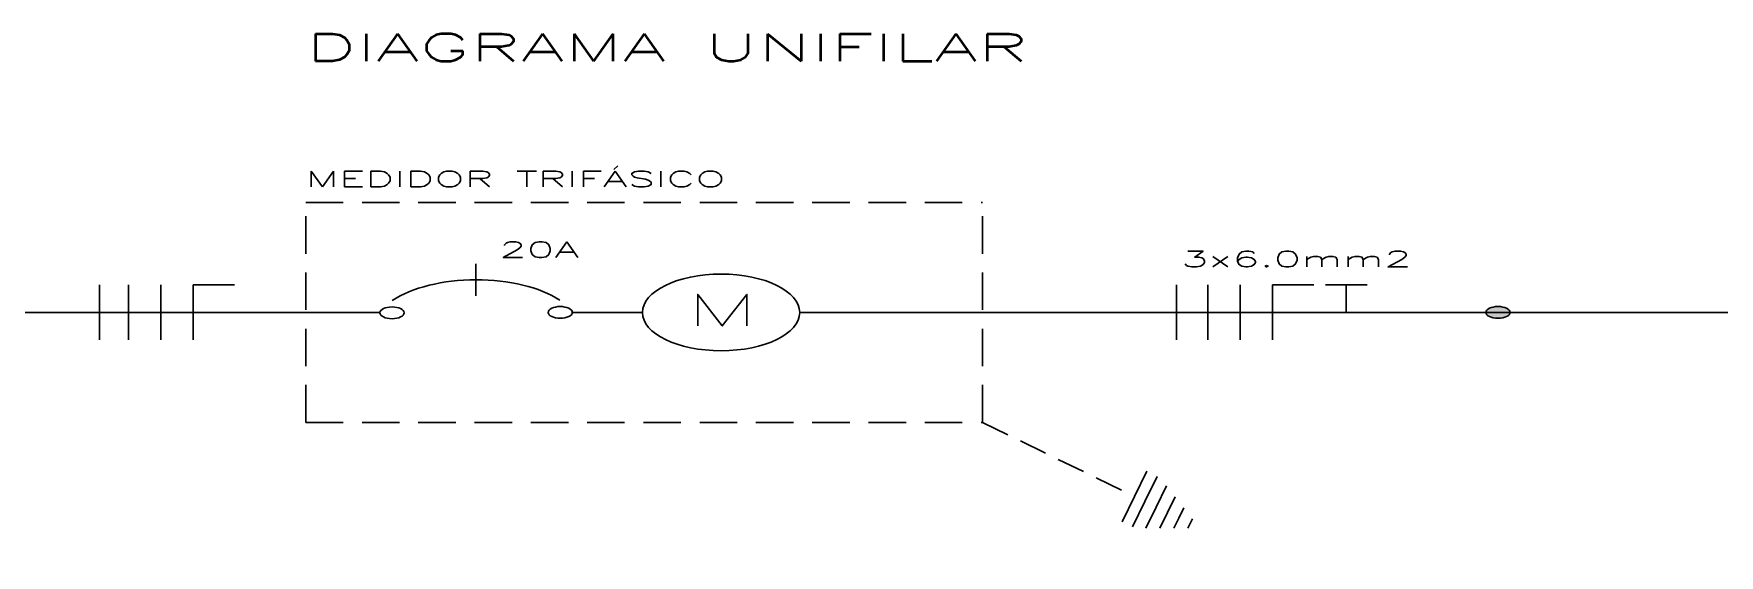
# Model space of a CAD drawing. Header units: millimetres. Extents: x -4595 to 88120, y -33945 to 27318.
# Drawn here: x 8461 to 34481, y 18286 to 26348 of the extents above; entities that cross this region are included whole.
import ezdxf
from ezdxf.enums import TextEntityAlignment as Align

# ---------------------------------------------------------------- set-up
doc = ezdxf.new("R2010")
doc.units = ezdxf.units.MM
doc.linetypes.add('HIDDEN', pattern=[0.375, 0.25, -0.125])
for name, color, linetype in [('PROJECAO', 8, 'HIDDEN'), ('TXT_0', 7, 'Continuous'), ('TXT_2', 3, 'Continuous')]:
    doc.layers.add(name, color=color, linetype=linetype)
doc.styles.add('ADITIVOCAD', font='ROMANS.shx')
doc.styles.get("Standard").update_dxf_attribs({"font": 'arial.ttf'})

# ---------------------------------------------------------------- blocks, each defined once
blk = doc.blocks.new('ADCE_QDL_ENTRADA')
for points in [[(-1.3625, 0, 1), (-1.4375, 0, 1)], [(0.0375, 0, 1), (-0.0375, 0, 1)]]:
    blk.add_hatch(color=256).paths.add_polyline_path(points)
blk.add_line((-1.4, 0), (0, 0))
for centre in [(-1.4, 0), (0, 0)]:
    blk.add_circle(centre, 0.0375)
blk = doc.blocks.new('ADCE_ENTRADA')
for p, q in [((-4.572, 0.1066), (-4.572, 0.3095)), ((-6, 0), (-4.8697, 0)), ((-4.2728, 0), (-4.055, 0)), ((-3.5671, 0), (-1.4, 0))]:
    blk.add_line(p, q)
blk.add_lwpolyline([(-3.8835, -0.0855), (-3.8834, 0.1145), (-3.8073, -0.0855), (-3.7311, 0.1145), (-3.7311, -0.0855)])
for centre, radius in [((-3.8111, 0), 0.244), ((-4.8323, -0.0023), 0.0375), ((-4.3103, 0), 0.0375)]:
    blk.add_circle(centre, radius)
blk.add_arc((-4.5706, -0.1158), 0.3239, 36.8863, 143.6254)
at = {"flags": 8}
blk.add_attdef('$A', text='', height=0.1, dxfattribs=at).set_placement((-4.5706, 0.578), align=Align.MIDDLE)
blk = doc.blocks.new('ADCE_SBTERRA')
at = {"ltscale": 0.5}
for p, q in [((0.525, 0), (0.525, 0.225)), ((0.5613, 0), (0.5613, 0.1887)), ((0.6002, 0), (0.6002, 0.1498)), ((0.6392, 0), (0.6392, 0.1108)), ((0.6781, 0), (0.6781, 0.0719)), ((0, 0), (0.525, 0)), ((0.525, 0), (0.525, -0.225)), ((0.5613, 0), (0.5613, -0.1887)), ((0.6002, 0), (0.6002, -0.1498)), ((0.6392, 0), (0.6392, -0.1108)), ((0.6781, 0), (0.6781, -0.0719))]:
    blk.add_line(p, q, dxfattribs=at)
for q in [(0.7171, 0.0329), (0.7171, -0.0329)]:
    blk.add_line((0.7171, 0), q)
blk = doc.blocks.new('ADCE_ENT2F')
for p, q in [((-0.1002, -0.175), (-0.1002, 0.175)), ((0, -0.175), (0, 0.175)), ((0.1002, -0.175), (0.1002, 0.175)), ((0.1002, 0.175), (0.2286, 0.175))]:
    blk.add_line(p, q)
blk = doc.blocks.new('ADCE_ENT2Ft')
for p, q in [((-0.2005, -0.175), (-0.2005, 0.175)), ((-0.1002, -0.175), (-0.1002, 0.175)), ((0, -0.175), (0, 0.175)), ((0, 0.175), (0.1283, 0.175)), ((0.1651, 0.175), (0.2935, 0.175)), ((0.2293, 0), (0.2293, 0.175))]:
    blk.add_line(p, q)
blk = doc.blocks.new('A$Cd055121e')
for p, q in [((2.8584, 13.8828), (2.8584, 13.3578)), ((7.8712, 13.8828), (7.8712, 13.3578))]:
    blk.add_line(p, q)
at = {"layer": 'PROJECAO'}
for p, q in [((3.8179, 12.5703), (3.8179, 14.6703)), ((3.8179, 14.6703), (6.9679, 14.6703)), ((6.9679, 12.5703), (6.9679, 14.6703)), ((3.8179, 12.5703), (6.9679, 12.5703))]:
    blk.add_line(p, q, dxfattribs=at)
at = {"layer": 'TXT_2'}
blk.add_line((9.3679, 13.6203), (9.3679, 13.6203), dxfattribs=at)
at = {"layer": 'PROJECAO', "xscale": 1.5, "yscale": 1.5, "zscale": 1.5, "rotation": 315}
blk.add_blockref('ADCE_SBTERRA', (6.9679, 12.5703), dxfattribs=at)
at = {"layer": 'TXT_0', "xscale": 1.5, "yscale": 1.5, "zscale": 1.5}
for name, p in [('ADCE_ENT2F', (3.1429, 13.6203)), ('ADCE_ENT2Ft', (8.3179, 13.6203))]:
    blk.add_blockref(name, p, dxfattribs=at)
at = {"layer": 'TXT_2', "xscale": 1.5, "yscale": 1.5, "zscale": 1.5}
for name in ['ADCE_ENTRADA', 'ADCE_QDL_ENTRADA']:
    blk.add_blockref(name, (11.4679, 13.6203), dxfattribs=at)
at = {"layer": 'TXT_0', "style": 'ADITIVOCAD'}
for s, p in [('MEDIDOR TRIFÁSICO', (3.8179, 14.8203)), ('20A', (4.7179, 14.1453)), ('3x6.0mm2', (7.8923, 14.0556))]:
    blk.add_text(s, height=0.15, dxfattribs=at).set_placement(p)
at = {"layer": 'TXT_2', "style": 'ADITIVOCAD'}
blk.add_text('DIAGRAMA UNIFILAR', height=0.2625, dxfattribs=at).set_placement((3.8179, 16.0203))

msp = doc.modelspace()

# ---------------------------------------------------------------- block references
at = {"xscale": 3316.138903960546, "yscale": 1618.167954747822, "zscale": 3316.138903960546}
msp.add_blockref('A$Cd055121e', (0, 0), dxfattribs=at)

doc.saveas('drawing.dxf')
